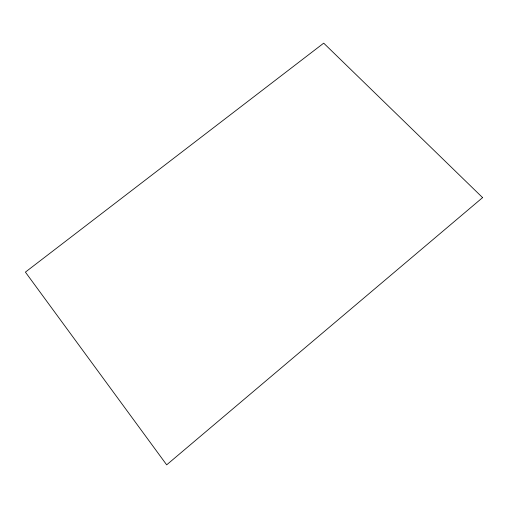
<?xml version="1.0" encoding="UTF-8"?>
<svg xmlns="http://www.w3.org/2000/svg" width="508" height="508" viewBox="0 0 508 508"><rect width="100%" height="100%" fill="white"/><g stroke="black" fill="none" stroke-linecap="round" stroke-linejoin="round"><path stroke-width="0.76" d="M482.6 197.612L166.668 464.839L25.4 272.117L323.704 43.161L482.6 197.612"/></g></svg>
